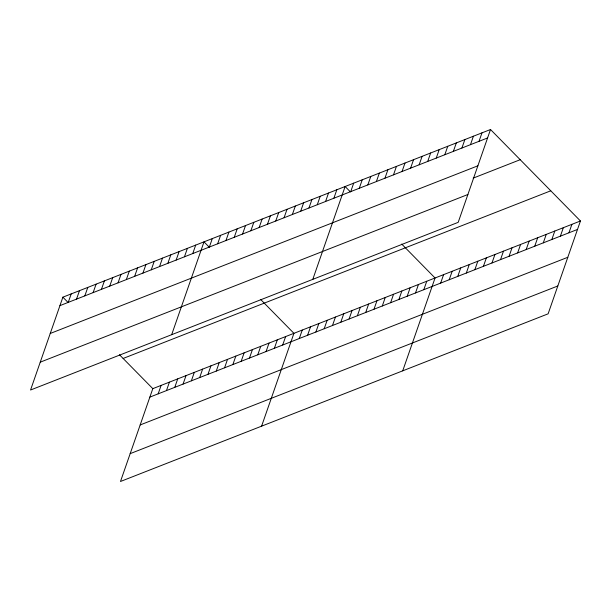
<?xml version="1.0" encoding="UTF-8"?>
<svg xmlns="http://www.w3.org/2000/svg" width="611" height="611" viewBox="0 0 611 611"><rect width="100%" height="100%" fill="white"/><g stroke="black" fill="none" stroke-linecap="round" stroke-linejoin="round"><path stroke-width="0.92" d="M490.518 129.509L62.88 297.175L30.55 390.017L458.189 222.351L490.518 129.509L580.45 220.983L548.12 313.825L120.482 481.491L152.811 388.649L580.45 220.983M68.241 302.376L71.181 293.922M76.535 299.123L79.483 290.668M84.837 295.869L87.785 287.414M93.139 292.608L96.087 284.161M101.441 289.354L104.389 280.9M109.743 286.101L112.691 277.646M118.045 282.847L120.986 274.392M126.347 279.594L129.288 271.139M134.649 276.34L137.59 267.885M142.951 273.086L145.892 264.632M151.253 269.825L154.193 261.378M159.555 266.572L162.495 258.117M167.849 263.318L170.797 254.863M176.151 260.065L179.099 251.61M184.453 256.811L187.401 248.356M192.755 253.557L195.703 245.103M171.668 334.683L204.005 241.849L209.275 247.211M158.165 393.851L161.113 385.396M209.359 247.043L212.3 238.595M166.467 390.589L169.415 382.142M217.661 243.789L220.602 235.334M174.769 387.336L177.709 378.889M225.963 240.535L228.904 232.081M183.071 384.082L186.011 375.628M234.265 237.282L237.205 228.827M191.373 380.829L194.313 372.374M242.567 234.028L245.507 225.574M199.675 377.575L202.615 369.12M250.869 230.775L253.809 222.32M207.977 374.322L210.917 365.867M259.163 227.521L262.111 219.066M216.279 371.068L219.219 362.613M267.465 224.26L270.413 215.813M224.573 367.807L227.521 359.36M275.767 221.006L278.715 212.552M232.875 364.553L235.823 356.106M284.069 217.753L287.017 209.298M241.177 361.3L244.125 352.845M292.371 214.499L295.319 206.044M249.479 358.046L252.427 349.591M300.673 211.246L303.614 202.791M257.781 354.792L260.729 346.338M308.975 207.992L311.916 199.537M266.083 351.539L269.023 343.084M317.277 204.738L320.217 196.284M274.385 348.285L277.325 339.831M325.579 201.477L328.519 193.03M282.687 345.024L285.627 336.577M333.881 198.224L336.821 189.769M261.6 426.157L293.929 333.323L260.584 299.405M312.794 279.357L345.123 186.515L350.401 191.885M299.291 338.517L302.231 330.062M350.729 191.617L353.677 183.163M307.593 335.263L310.533 326.809M359.283 188.264L362.231 179.81M315.887 332.01L318.835 323.555M367.837 184.912L370.785 176.457M324.189 328.756L327.137 320.301M376.391 181.559L379.332 173.104M332.491 325.503L335.439 317.048M384.945 178.206L387.886 169.751M340.793 322.241L343.741 313.794M393.499 174.853L396.44 166.398M349.095 318.988L352.043 310.541M402.046 171.5L404.994 163.045M357.397 315.734L360.337 307.28M410.6 168.147L413.548 159.692M365.699 312.481L368.639 304.026M419.154 164.794L422.102 156.34M374.001 309.227L376.941 300.772M427.708 161.441L430.648 152.987M382.303 305.974L385.243 297.519M436.262 158.081L439.202 149.634M390.605 302.72L393.545 294.265M444.816 154.728L447.756 146.281M398.907 299.459L401.847 291.012M453.37 151.375L456.31 142.928M407.201 296.205L410.149 287.758M461.916 148.022L464.864 139.568M415.503 292.952L418.451 284.497M470.47 144.67L473.418 136.215M423.805 289.698L426.753 281.243M479.024 141.317L481.972 132.862M402.725 370.831L435.055 277.99L401.71 244.072M440.661 283.092L443.601 274.637M449.215 279.739L452.155 271.284M457.769 276.386L460.709 267.931M466.323 273.033L469.263 264.578M474.869 269.68L477.817 261.225M483.423 266.327L486.371 257.873M491.977 262.974L494.925 254.52M500.531 259.614L503.472 251.167M509.085 256.261L512.026 247.814M517.639 252.908L520.58 244.461M526.186 249.555L529.134 241.101M534.74 246.202L537.688 237.748M543.294 242.85L546.242 234.395M551.848 239.497L554.788 231.042M560.402 236.144L563.342 227.689M568.956 232.791L571.896 224.336M59.939 305.63L487.578 137.964M50.239 333.476L477.878 165.81M473.158 178.137L520.198 159.7M40.25 362.17L467.889 194.504M123.132 358.466L550.771 190.8M149.863 397.104L577.51 229.438M140.171 424.95L567.81 257.284M130.174 453.645L557.82 285.979M62.88 297.175L68.157 302.544M119.466 354.731L152.811 388.649"/></g></svg>
